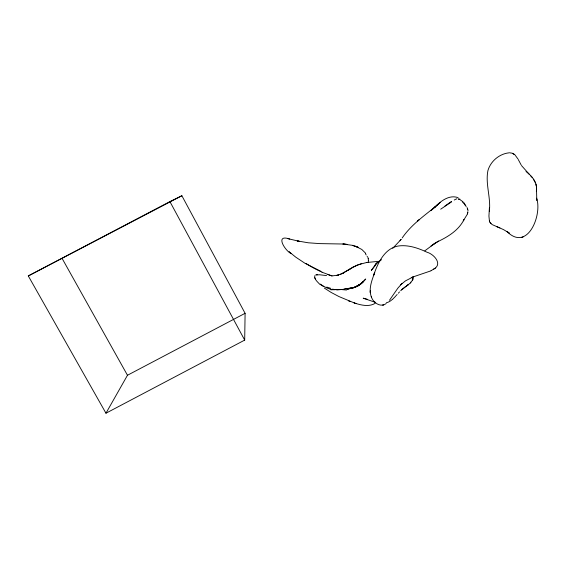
<?xml version="1.0" encoding="UTF-8"?>
<svg xmlns="http://www.w3.org/2000/svg" width="566" height="566" viewBox="0 0 566 566"><rect width="100%" height="100%" fill="white"/><g stroke="black" fill="none" stroke-linecap="round" stroke-linejoin="round"><path stroke-width="0.85" d="M244.689 340.102L245.099 313.309L181.877 195.744L169.906 201.595L28.3 275.932L105.962 413.208L244.689 340.102L169.906 201.595M467.785 211.748L467.346 214.245L463.342 220.683M489.342 211.26C491.033 197.647 485.246 184.134 487.906 170.642C490.51 161.317 499.269 153.917 508.848 152.855M368.275 262.299L368.36 260.424M489.385 208.012L488.932 216.092L489.434 221.094M413.13 276.845L412.89 278.373M536.342 191.464C537.983 183.193 532.16 176.125 526.019 171.491M489.456 220.69L489.788 222.155L490.906 223.45M413.003 278.507L412.847 279.427M412.812 278.628L412.281 279.887M314.717 275.762C314.045 279.264 317.703 281.967 319.783 284.323M412.671 279.965L410.336 283.007M467.325 213.863L467.919 212.498M105.962 413.208L127.477 375.258L245.099 313.309M463.285 220.79L463.964 219.7C458.658 230.178 448.477 236.503 438.233 241.413M389.458 300.291L397.856 288.158L401.973 283.502L400.643 284.804L405.426 280.899L413.3 276.838M410.881 282.158L410.201 283.035M402.185 237.968C410.944 225.126 423.693 216.127 435.608 206.505L430.91 210.594M399.992 240.748L401.138 239.312M401.046 239.496L392.733 248.311M375.053 265.68L371.331 270.428L376.241 263.643L381.491 259.681M395.57 296.308L392.344 299.513M398.337 293.195L399.511 291.936M395.931 295.777L397.148 294.49M374.678 265.907L375.661 264.874M409.841 283.446L406.919 285.611M430.846 210.665L440.199 202.43L434.943 207.022L437.617 204.524L437.249 204.828C442.633 199.685 450.472 194.789 458.12 197.683M400.678 290.74L405.645 286.552M391.934 299.789L390.49 300.9A14.893 13.251 -80.6 0 1 388.085 302.209L386.309 302.81M406.07 286.339L407.987 284.847M386.146 303.574C380.564 307.989 372.753 302.421 371.225 296.457M451.654 201.814L440.688 209.194M401.485 289.658L408.73 284.465M451.477 201.439L444.968 205.989M424.797 250.83L436.421 242.248L431.059 245.941L438.7 241.095L436.839 242.142M435.381 268.086L431.073 270.682M433.478 269.253C443.213 264.336 433.959 254.106 427.047 252.245C418.967 248.453 410.131 245.276 401.075 245.736C385.595 246.274 377.925 262.383 373.716 275.147L374.706 272.515C371.919 280.326 368.07 289.389 371.636 297.56M348.345 270.18L349.455 269.402M350.014 269.006L357.599 264.888L366.747 262.475M342.855 273.343L353.219 266.911L361.695 263.551M454.222 200.024L456.04 199.083M354.995 287.245L360.507 284.04L354.995 287.245L360.507 284.04L365.714 279.01C362.488 283.071 358.306 286.615 353.127 287.769M490.085 222.41L492.038 224.532L503.485 229.591L509.209 233.008L507.03 231.572C527.562 252.146 542.504 214.691 536.575 198.178L536.794 200.336L536.462 187.53M351.132 268.454L340.534 274.269M375.131 303.362C368.699 307.204 360.698 305.081 354.09 302.881L356.403 303.673M28.3 275.932L181.877 195.744M343.668 273.13L336.94 275.401L338.758 274.913M521.767 237.458L523.331 236.8M430.889 270.859L411.213 277.545M353.17 287.691L358.391 285.639L363.33 281.649C359.021 286.665 352.278 288.405 345.911 288.851L354.259 287.436M353.134 287.875L354.373 287.457L353.064 287.797M382.97 305.017L383.592 304.848M315.524 275.034L319.535 274.765L326.582 275.578M456.472 198.928L456.925 198.815M351.153 288.377L352.469 288.044M382.821 305.046L383.21 304.954M350.559 288.419L352.271 288.059M338.128 275.126L332.355 275.875M352.385 288.03L347.298 288.964M349.915 288.54L348.628 288.78L350.312 288.511M347.382 288.943L350.396 288.49M352.42 287.981L344.064 288.879M366.386 262.518L379.524 261.266M336.756 289.962L341.206 289.544L346.562 290.025M347.439 288.95L349.059 288.738M316.557 274.751L317.455 274.673M336.735 289.396C330.65 290.57 325.096 287.379 320.236 284.061M344.779 289.325L330.813 289.806M509.485 152.792L512.216 153.188L514.416 154.412M332.079 289.205L333.756 289.325M367.284 299.28L363.202 298.19L375.435 302.357M458.531 199.444L459.436 199.586M289.75 239.078C274.39 233.687 285.115 250.943 291.172 253.589L289.134 251.799L295.749 257.141L304.876 263.218L320.872 271.326M458.248 198.716L460.024 199.197M287.882 238.626L299.372 241.364L297.192 240.897L308.35 242.8L319.854 243.613L343.555 244.024L347.05 244.413L342.897 244.01L352.873 245.396L358.101 247.292L352.568 245.46M326.759 287.068L330.615 288.292M354.564 303.051L338.97 296.57L331.06 292.396L324.353 288.094M331.81 275.875L321.948 272.182M327.962 274.588L332.016 275.946M350.078 301.437L350.503 301.593L348.338 300.794M355.342 246.175L361.815 249.457L365.749 253.363M497.047 226.782L499.912 227.9M512.718 153.542L514.883 154.759L517.975 159.025M460.328 199.897L463.059 201.836M320.674 284.712L323.724 286.615M462.556 202.126L465.761 205.366M530.837 176.068L532.373 177.554M529.458 174.519L521.449 165.52M464.573 204.46L466.221 206.569M533.462 179.153L535.231 182.351M463.908 202.72L464.728 203.703M367.093 256.264L367.355 256.646M365.94 254.502L366.244 254.976M365.36 253.561L365.643 254.028M62.189 258.577L127.477 375.258M521.088 164.84L518.315 159.647M315.637 279.533L314.654 277.524M467.035 207.496L467.212 207.963A8.815 1.748 61.7 0 1 467.367 208.408A11.044 2.186 61.7 0 1 467.516 208.833L467.806 209.795A10.096 1.995 61.7 0 1 467.905 210.177A8.554 1.698 61.7 0 1 467.962 210.425A5.568 1.104 61.6 0 1 468.025 210.75L468.04 210.842M467.601 209.116L467.728 209.519M368.233 258.712L368.445 260.466M367.836 257.226L368.24 258.747M535.952 184.049L536.221 185.924M370.199 290.754L370.214 292.735M321.983 272.112A128.815 120.155 -45.4 0 1 305.958 263.431M412.89 279.463A6.389 4.302 67.6 0 1 412.706 280M376.149 263.813L375.173 264.867L377.253 262.624L376.149 263.813M418.882 219.962L417.538 221.094L418.882 219.962"/></g></svg>
